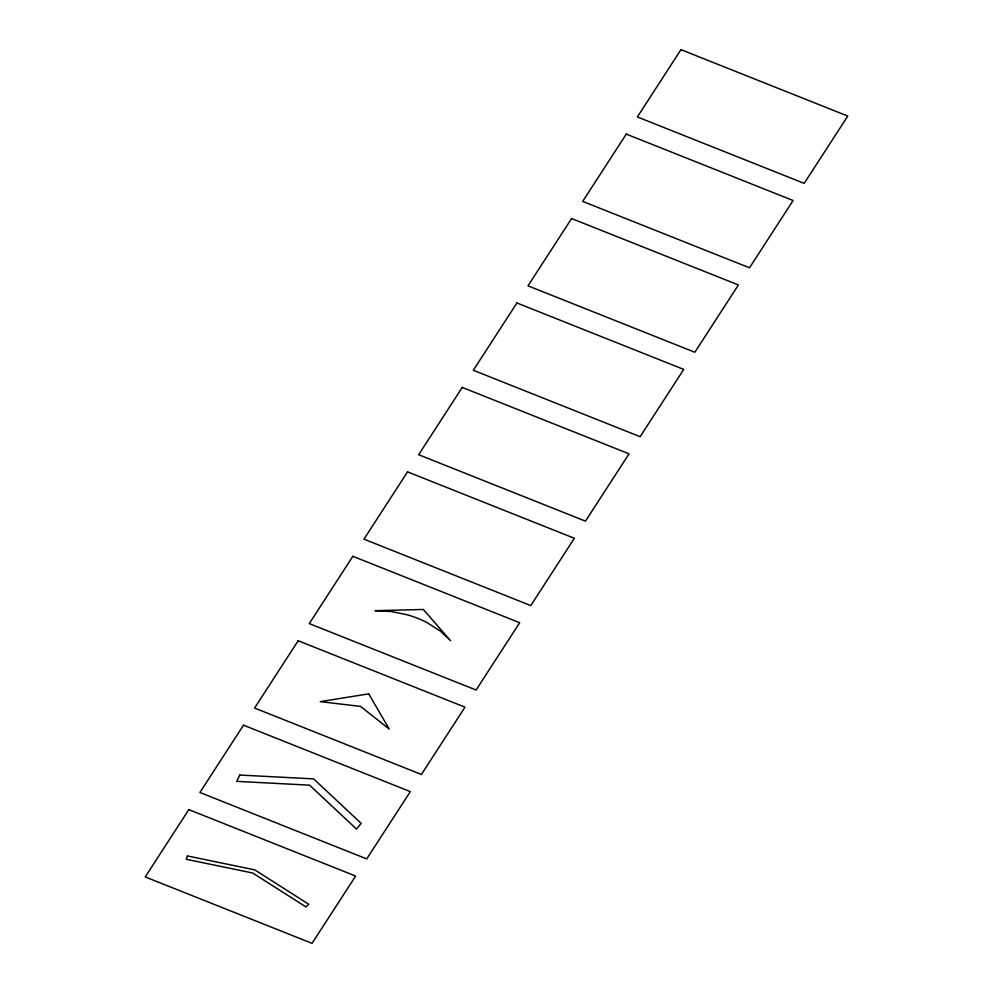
<?xml version="1.0" encoding="UTF-8"?>
<svg xmlns="http://www.w3.org/2000/svg" width="993" height="993" viewBox="0 0 993 993"><rect width="100%" height="100%" fill="white"/><g stroke="black" fill="none" stroke-linecap="round" stroke-linejoin="round"><path stroke-width="1.49" d="M187.416 855.941L186.237 859.28L252.681 873.008L306.018 906.969L308.761 904.251L254.729 869.856L187.416 855.941M239.797 775.049L236.694 781.367L309.58 785.153L356.475 829.056L361.154 823.358L313.639 778.884L239.797 775.049M188.819 809.63L145.226 876.931L312.05 943.35L355.631 876.049L188.819 809.63M243.496 725.188L199.916 792.488L366.727 858.908L410.308 791.607L243.496 725.188M298.173 640.746L254.593 708.046L421.404 774.466L464.997 707.165L298.173 640.746M352.863 556.303L309.27 623.604L476.094 690.023L519.674 622.723L352.863 556.303M407.54 471.861L363.959 539.162L530.771 605.581L574.364 538.28L407.54 471.861M462.229 387.419L418.636 454.72L585.46 521.139L629.041 453.838L462.229 387.419M516.906 302.977L473.326 370.277L640.137 436.697L683.73 369.396L516.906 302.977M571.596 218.534L528.003 285.835L694.827 352.254L738.407 284.954L571.596 218.534M626.273 134.092L582.692 201.393L749.504 267.812L793.084 200.512L626.273 134.092M680.95 49.65L637.369 116.951L804.181 183.37L847.774 116.069L680.95 49.65M368.701 693.859L320.267 701.641L360.571 706.408L389.256 729.098L368.701 693.859M423.341 609.479L374.994 610.67L391.478 611.539L407.478 614.853A95.427 76.014 -2.9 0 1 427.164 622.685L440.011 630.865L450.636 640.783L423.341 609.479"/></g></svg>
